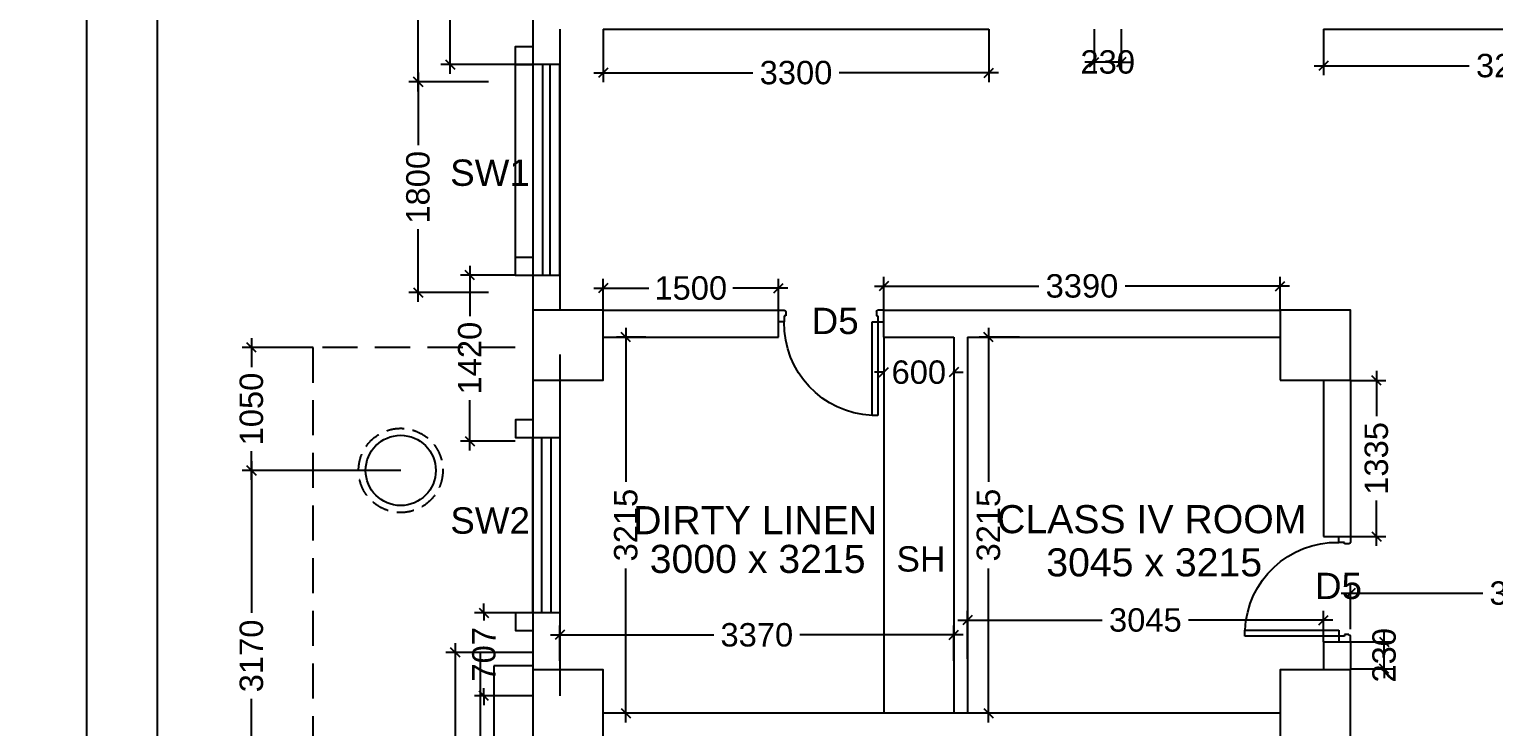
# Model space of a CAD drawing. Extents: x 7897917 to 8423973, y -6487334 to -6173396.
# Drawn here: x 7914618 to 7927140, y -6432919 to -6426959 of the extents above; entities that cross this region are included whole.
import ezdxf
from ezdxf.enums import TextEntityAlignment as Align

# ---------------------------------------------------------------- set-up
doc = ezdxf.new("R2010")
doc.units = 0
doc.header["$LTSCALE"] = 600
doc.header["$MEASUREMENT"] = 0
doc.header["$PDMODE"] = 35
doc.linetypes.add('DASHED', pattern=[0.75, 0.5, -0.25])
doc.linetypes.add('HIDDEN', pattern=[0.375, 0.25, -0.125])
doc.layers.get('0').update_dxf_attribs({"linetype": 'CONTINUOUS'})
doc.layers.get('Defpoints').update_dxf_attribs({"linetype": 'CONTINUOUS'})
for name, color, linetype in [('chajja', 7, 'CONTINUOUS'), ('DIM', 8, 'CONTINUOUS'), ('DOOR', 32, 'CONTINUOUS'), ('Ele Proje.', 7, 'CONTINUOUS'), ('joinery', 7, 'CONTINUOUS'), ('LA-column', 3, 'CONTINUOUS'), ('Room Dim', 1, 'CONTINUOUS'), ('Shleves', 7, 'CONTINUOUS'), ('TEXT', 6, 'CONTINUOUS'), ('Walls', 7, 'CONTINUOUS'), ('WIN', 151, 'CONTINUOUS'), ('Working Dim', 5, 'CONTINUOUS')]:
    doc.layers.add(name, color=color, linetype=linetype)
doc.styles.add('ari', font='arial.ttf')
doc.styles.add('ARIAL', font='arial.ttf')
doc.styles.get("Standard").update_dxf_attribs({"font": 'romans.shx'})
doc.dimstyles.new('int. dim', dxfattribs={"dimtxt": 450, "dimasz": 80, "dimexe": 80, "dimexo": 0, "dimgap": 70, "dimtad": 0, "dimdec": 0, "dimzin": 12, "dimdsep": 46, "dimtxsty": 'ari', "dimblk": 'OBLIQUE', "dimcen": 2, "dimdle": 80, "dimclrd": 256, "dimclre": 256, "dimclrt": 6, "dimadec": 0, "dimazin": 0, "dimtfac": 1, "dimtdec": 0, "dimtix": 1, "dimtmove": 2, "dimatfit": 3, "dimfxl": 1, "dimtolj": 1, "dimtzin": 0, "dimlwd": -1, "dimlwe": -1, "dimarcsym": 0})
doc.dimstyles.new('STANDARD$0', dxfattribs={"dimscale": 0, "dimtxt": 150, "dimasz": 125, "dimexe": 0.75, "dimexo": 1, "dimgap": 25, "dimtad": 1, "dimdec": 0, "dimdsep": 46, "dimtxsty": 'Standard', "dimblk1": 'DOT', "dimblk2": 'DOT', "dimsah": 1, "dimcen": 2.5, "dimclrd": 1, "dimclre": 1, "dimclrt": 3, "dimadec": 0, "dimazin": 0, "dimtfac": 1, "dimtdec": 0, "dimtmove": 0, "dimatfit": 3, "dimldrblk": 'DOT', "dimfxl": 1, "dimtolj": 1, "dimtzin": 0, "dimarcsym": 0})

# ---------------------------------------------------------------- blocks, each defined once
blk = doc.blocks.new('_Oblique')
at = {"color": 0, "linetype": 'ByBlock', "lineweight": -2}
blk.add_line((-0.5, -0.5), (0.5, 0.5), dxfattribs=at)
blk = doc.blocks.new('*D236')
at = {"layer": 'Defpoints', "color": 0, "transparency": 16777216}
for p in [(7918924, -6418434, 0), (7915712, -6454874), (7918774, -6454874, 3)]:
    blk.add_point(p, dxfattribs=at)
at = {"layer": 'DIM', "color": 8, "transparency": 16777216}
for p, q in [((7915712, -6418134), (7915712, -6434961)), ((7918924, -6418434), (7915412, -6418434)), ((7915712, -6455174), (7915712, -6438346)), ((7918774, -6454874), (7915412, -6454874))]:
    blk.add_line(p, q, dxfattribs=at)
at = {"layer": 'DIM', "color": 8, "transparency": 16777216, "xscale": 300, "yscale": 300, "zscale": 300}
for p, rotation in [((7915712, -6418434), 90), ((7915712, -6454874), 270)]:
    blk.add_blockref('_Oblique', p, dxfattribs=dict(at, rotation=rotation))
at = {"layer": 'DIM', "color": 7, "transparency": 16777216, "insert": (7915712, -6436654), "char_height": 750, "attachment_point": 5, "rotation": 90, "style": 'ari'}
blk.add_mtext('\\A1;36.44m', dxfattribs=at)
blk = doc.blocks.new('*D248')
at = {"layer": 'Defpoints', "color": 0, "transparency": 16777216}
for p in [(7918774, -6337015, 5), (7915110, -6454874), (7918924, -6454874, 5)]:
    blk.add_point(p, dxfattribs=at)
at = {"layer": 'DIM', "color": 8, "transparency": 16777216}
for p, q in [((7915110, -6336715), (7915110, -6393996)), ((7918774, -6337015), (7914810, -6337015)), ((7915110, -6455174), (7915110, -6397894)), ((7918924, -6454874), (7914810, -6454874))]:
    blk.add_line(p, q, dxfattribs=at)
at = {"layer": 'DIM', "color": 8, "transparency": 16777216, "xscale": 300, "yscale": 300, "zscale": 300}
for p, rotation in [((7915110, -6337015), 90), ((7915110, -6454874), 270)]:
    blk.add_blockref('_Oblique', p, dxfattribs=dict(at, rotation=rotation))
at = {"layer": 'DIM', "color": 7, "transparency": 16777216, "insert": (7915110, -6395945), "char_height": 750, "attachment_point": 5, "rotation": 90, "style": 'ari'}
blk.add_mtext('\\A1;117.86m', dxfattribs=at)
blk = doc.blocks.new('*D559')
at = {"layer": 'Defpoints', "color": 0, "transparency": 16777216}
for p in [(7925914, -6431778), (7925914, -6432084, -11), (7928914, -6432314, 17)]:
    blk.add_point(p, dxfattribs=at)
at = {"layer": 'Working Dim', "transparency": 16777216}
for p, q in [((7925914, -6432084), (7925914, -6431698)), ((7928914, -6432314), (7928914, -6431698)), ((7925834, -6431778), (7927046, -6431778)), ((7928994, -6431778), (7927782, -6431778))]:
    blk.add_line(p, q, dxfattribs=at)
at = {"layer": 'Working Dim', "transparency": 16777216, "xscale": 80, "yscale": 80, "zscale": 80, "rotation": 180}
blk.add_blockref('_Oblique', (7925914, -6431778), dxfattribs=at)
at = {"layer": 'Working Dim', "transparency": 16777216, "xscale": 80, "yscale": 80, "zscale": 80}
blk.add_blockref('_Oblique', (7928914, -6431778), dxfattribs=at)
at = {"layer": 'Working Dim', "color": 6, "transparency": 16777216, "insert": (7927414, -6431778), "char_height": 200, "attachment_point": 5, "style": 'ari'}
blk.add_mtext('\\A1;3000', dxfattribs=at)
blk = doc.blocks.new('*D1378')
at = {"layer": 'Defpoints', "color": 0, "transparency": 16777216}
for p in [(7916518, -6430729), (7917794, -6430729, -30), (7917794, -6433899)]:
    blk.add_point(p, dxfattribs=at)
at = {"layer": 'Working Dim', "transparency": 16777216}
for p, q in [((7916518, -6430649), (7916518, -6431946)), ((7917794, -6430729), (7916438, -6430729)), ((7916518, -6433979), (7916518, -6432682)), ((7917794, -6433899), (7916438, -6433899))]:
    blk.add_line(p, q, dxfattribs=at)
at = {"layer": 'Working Dim', "transparency": 16777216, "xscale": 80, "yscale": 80, "zscale": 80}
for p, rotation in [((7916518, -6430729), 90), ((7916518, -6433899), 270)]:
    blk.add_blockref('_Oblique', p, dxfattribs=dict(at, rotation=rotation))
at = {"layer": 'Working Dim', "color": 6, "transparency": 16777216, "insert": (7916518, -6432314), "char_height": 200, "attachment_point": 5, "rotation": 90, "style": 'ari'}
blk.add_mtext('\\A1;3170', dxfattribs=at)
blk = doc.blocks.new('*D1379')
at = {"layer": 'Defpoints', "color": 0, "transparency": 16777216}
for p in [(7916518, -6429679), (7917044, -6429679, -26), (7917794, -6430729, -30)]:
    blk.add_point(p, dxfattribs=at)
at = {"layer": 'Working Dim', "transparency": 16777216}
for p, q in [((7917044, -6429679), (7916438, -6429679)), ((7916518, -6429599), (7916518, -6429845)), ((7916518, -6430809), (7916518, -6430563)), ((7917794, -6430729), (7916438, -6430729))]:
    blk.add_line(p, q, dxfattribs=at)
at = {"layer": 'Working Dim', "transparency": 16777216, "xscale": 80, "yscale": 80, "zscale": 80}
for p, rotation in [((7916518, -6429679), 90), ((7916518, -6430729), 270)]:
    blk.add_blockref('_Oblique', p, dxfattribs=dict(at, rotation=rotation))
at = {"layer": 'Working Dim', "color": 6, "transparency": 16777216, "insert": (7916518, -6430204), "char_height": 200, "attachment_point": 5, "rotation": 90, "style": 'ari'}
blk.add_mtext('\\A1;1050', dxfattribs=at)
blk = doc.blocks.new('*D1382')
at = {"layer": 'Defpoints', "color": 0, "transparency": 16777216}
for p in [(7918544, -6425529, 54), (7917942, -6427409), (7918544, -6427409, 67)]:
    blk.add_point(p, dxfattribs=at)
at = {"layer": 'Working Dim', "transparency": 16777216}
for p, q in [((7918544, -6425529), (7917862, -6425529)), ((7917942, -6425449), (7917942, -6426110)), ((7917942, -6427489), (7917942, -6426828)), ((7918544, -6427409), (7917862, -6427409))]:
    blk.add_line(p, q, dxfattribs=at)
at = {"layer": 'Working Dim', "transparency": 16777216, "xscale": 80, "yscale": 80, "zscale": 80}
for p, rotation in [((7917942, -6425529), 90), ((7917942, -6427409), 270)]:
    blk.add_blockref('_Oblique', p, dxfattribs=dict(at, rotation=rotation))
at = {"layer": 'Working Dim', "color": 6, "transparency": 16777216, "insert": (7917942, -6426469), "char_height": 200, "attachment_point": 5, "rotation": 90, "style": 'ari'}
blk.add_mtext('\\A1;1880', dxfattribs=at)
blk = doc.blocks.new('*D1383')
at = {"layer": 'Defpoints', "color": 0, "transparency": 16777216}
for p in [(7918544, -6427409, 59), (7917942, -6429209), (7918544, -6429209, 92)]:
    blk.add_point(p, dxfattribs=at)
at = {"layer": 'Working Dim', "transparency": 16777216}
for p, q in [((7918544, -6427409), (7917862, -6427409)), ((7917942, -6427329), (7917942, -6427950)), ((7917942, -6429289), (7917942, -6428668)), ((7918544, -6429209), (7917862, -6429209))]:
    blk.add_line(p, q, dxfattribs=at)
at = {"layer": 'Working Dim', "transparency": 16777216, "xscale": 80, "yscale": 80, "zscale": 80}
for p, rotation in [((7917942, -6427409), 90), ((7917942, -6429209), 270)]:
    blk.add_blockref('_Oblique', p, dxfattribs=dict(at, rotation=rotation))
at = {"layer": 'Working Dim', "color": 6, "transparency": 16777216, "insert": (7917942, -6428309), "char_height": 200, "attachment_point": 5, "rotation": 90, "style": 'ari'}
blk.add_mtext('\\A1;1800', dxfattribs=at)
blk = doc.blocks.new('*D1647')
at = {"layer": 'Defpoints', "color": 0, "transparency": 16777216}
for p in [(7925684, -6426959), (7928914, -6426959, -1), (7925684, -6427270)]:
    blk.add_point(p, dxfattribs=at)
at = {"layer": 'Working Dim', "transparency": 16777216}
for p, q in [((7925684, -6426959), (7925684, -6427350)), ((7928914, -6426959), (7928914, -6427350)), ((7925604, -6427270), (7926931, -6427270)), ((7928994, -6427270), (7927667, -6427270))]:
    blk.add_line(p, q, dxfattribs=at)
at = {"layer": 'Working Dim', "transparency": 16777216, "xscale": 80, "yscale": 80, "zscale": 80, "rotation": 180}
blk.add_blockref('_Oblique', (7925684, -6427270), dxfattribs=at)
at = {"layer": 'Working Dim', "transparency": 16777216, "xscale": 80, "yscale": 80, "zscale": 80}
blk.add_blockref('_Oblique', (7928914, -6427270), dxfattribs=at)
at = {"layer": 'Working Dim', "color": 6, "transparency": 16777216, "insert": (7927299, -6427270), "char_height": 200, "attachment_point": 5, "style": 'ari'}
blk.add_mtext('\\A1;3230', dxfattribs=at)
blk = doc.blocks.new('*D1824')
at = {"layer": 'Defpoints', "color": 0, "transparency": 16777216}
for p in [(7918924, -6425779, -16), (7918218, -6427259), (7918924, -6427259, -20)]:
    blk.add_point(p, dxfattribs=at)
at = {"layer": 'Working Dim', "transparency": 16777216}
for p, q in [((7918924, -6425779), (7918138, -6425779)), ((7918218, -6425699), (7918218, -6426160)), ((7918218, -6427339), (7918218, -6426878)), ((7918924, -6427259), (7918138, -6427259))]:
    blk.add_line(p, q, dxfattribs=at)
at = {"layer": 'Working Dim', "transparency": 16777216, "xscale": 80, "yscale": 80, "zscale": 80}
for p, rotation in [((7918218, -6425779), 90), ((7918218, -6427259), 270)]:
    blk.add_blockref('_Oblique', p, dxfattribs=dict(at, rotation=rotation))
at = {"layer": 'Working Dim', "color": 6, "transparency": 16777216, "insert": (7918218, -6426519), "char_height": 200, "attachment_point": 5, "rotation": 90, "style": 'ari'}
blk.add_mtext('\\A1;1480', dxfattribs=at)
blk = doc.blocks.new('*D1827')
at = {"layer": 'Defpoints', "color": 0, "transparency": 16777216}
for p in [(7919524, -6426959, 7), (7922824, -6426959, 7), (7922824, -6427330)]:
    blk.add_point(p, dxfattribs=at)
at = {"layer": 'Working Dim', "transparency": 16777216}
for p, q in [((7919524, -6426959), (7919524, -6427410)), ((7922824, -6426959), (7922824, -6427410)), ((7919444, -6427330), (7920806, -6427330)), ((7922904, -6427330), (7921542, -6427330))]:
    blk.add_line(p, q, dxfattribs=at)
at = {"layer": 'Working Dim', "transparency": 16777216, "xscale": 80, "yscale": 80, "zscale": 80, "rotation": 180}
blk.add_blockref('_Oblique', (7919524, -6427330), dxfattribs=at)
at = {"layer": 'Working Dim', "transparency": 16777216, "xscale": 80, "yscale": 80, "zscale": 80}
blk.add_blockref('_Oblique', (7922824, -6427330), dxfattribs=at)
at = {"layer": 'Working Dim', "color": 6, "transparency": 16777216, "insert": (7921174, -6427330), "char_height": 200, "attachment_point": 5, "style": 'ari'}
blk.add_mtext('\\A1;3300', dxfattribs=at)
blk = doc.blocks.new('*D1828')
at = {"layer": 'Defpoints', "color": 0, "transparency": 16777216}
for p in [(7923724, -6426959, 7), (7923954, -6426959, 7), (7923724, -6427239)]:
    blk.add_point(p, dxfattribs=at)
at = {"layer": 'Working Dim', "transparency": 16777216}
for p, q in [((7923724, -6426959), (7923724, -6427319)), ((7923954, -6426959), (7923954, -6427319)), ((7923724, -6427239), (7923644, -6427239)), ((7923954, -6427239), (7923724, -6427239)), ((7923954, -6427239), (7924034, -6427239))]:
    blk.add_line(p, q, dxfattribs=at)
at = {"layer": 'Working Dim', "transparency": 16777216, "xscale": 80, "yscale": 80, "zscale": 80}
blk.add_blockref('_Oblique', (7923724, -6427239), dxfattribs=at)
at = {"layer": 'Working Dim', "transparency": 16777216, "xscale": 80, "yscale": 80, "zscale": 80, "rotation": 180}
blk.add_blockref('_Oblique', (7923954, -6427239), dxfattribs=at)
at = {"layer": 'Working Dim', "color": 6, "transparency": 16777216, "insert": (7923839, -6427239), "char_height": 200, "attachment_point": 5, "style": 'ari'}
blk.add_mtext('\\A1;230', dxfattribs=at)
blk = doc.blocks.new('*D1840')
at = {"layer": 'Defpoints', "color": 0, "transparency": 16777216}
for p in [(7918385, -6429059), (7918774, -6429059), (7918774, -6430479)]:
    blk.add_point(p, dxfattribs=at)
at = {"layer": 'Working Dim', "transparency": 16777216}
for p, q in [((7918774, -6429059), (7918305, -6429059)), ((7918385, -6428979), (7918385, -6429410)), ((7918385, -6430559), (7918385, -6430128)), ((7918774, -6430479), (7918305, -6430479))]:
    blk.add_line(p, q, dxfattribs=at)
at = {"layer": 'Working Dim', "transparency": 16777216, "xscale": 80, "yscale": 80, "zscale": 80}
for p, rotation in [((7918385, -6429059), 90), ((7918385, -6430479), 270)]:
    blk.add_blockref('_Oblique', p, dxfattribs=dict(at, rotation=rotation))
at = {"layer": 'Working Dim', "color": 6, "transparency": 16777216, "insert": (7918385, -6429769), "char_height": 200, "attachment_point": 5, "rotation": 90, "style": 'ari'}
blk.add_mtext('\\A1;1420', dxfattribs=at)
blk = doc.blocks.new('*D1841')
at = {"layer": 'Defpoints', "color": 0, "transparency": 16777216}
for p in [(7925314, -6429153), (7921924, -6429359, 2), (7925314, -6429359, 13)]:
    blk.add_point(p, dxfattribs=at)
at = {"layer": 'Working Dim', "transparency": 16777216}
for p, q in [((7921844, -6429153), (7923251, -6429153)), ((7921924, -6429359), (7921924, -6429073)), ((7925394, -6429153), (7923987, -6429153)), ((7925314, -6429359), (7925314, -6429073))]:
    blk.add_line(p, q, dxfattribs=at)
at = {"layer": 'Working Dim', "transparency": 16777216, "xscale": 80, "yscale": 80, "zscale": 80, "rotation": 180}
blk.add_blockref('_Oblique', (7921924, -6429153), dxfattribs=at)
at = {"layer": 'Working Dim', "transparency": 16777216, "xscale": 80, "yscale": 80, "zscale": 80}
blk.add_blockref('_Oblique', (7925314, -6429153), dxfattribs=at)
at = {"layer": 'Working Dim', "color": 6, "transparency": 16777216, "insert": (7923619, -6429153), "char_height": 200, "attachment_point": 5, "style": 'ari'}
blk.add_mtext('\\A1;3390', dxfattribs=at)
blk = doc.blocks.new('1000')
at = {"layer": 'DOOR'}
for p, q in [((0, -100), (0, 0)), ((0, 0), (50, 0)), ((50, -100), (0, -100)), ((50, 0), (50, -2)), ((63, -49), (50, -49)), ((50, -49), (50, -100)), ((50, -100), (50, -901)), ((100, -100), (50, -100)), ((63, -13), (61, -13)), ((63, -13), (63, -49)), ((100, -901), (100, -100)), ((837, -13), (837, -49)), ((837, -13), (839, -13)), ((837, -49), (850, -49)), ((850, 0), (850, -2)), ((900, 0), (850, 0)), ((850, -49), (850, -100)), ((850, -100), (900, -100)), ((900, -100), (900, 0)), ((50, -901), (100, -901))]:
    blk.add_line(p, q, dxfattribs=at)
for centre, major_axis, start_param, end_param in [((50, -13), (-7.95, 7.95), 3.926991, 5.497787), ((850, -13), (7.95, 7.95), 0.785398, 2.356194)]:
    blk.add_ellipse(centre, major_axis=major_axis, ratio=1, start_param=start_param, end_param=end_param, dxfattribs=at)
at = {"layer": 'DOOR', "color": 145}
blk.add_ellipse((64, -115), major_axis=(-520, 590), ratio=1, start_param=2.464943, end_param=4.009476, dxfattribs=at)
blk = doc.blocks.new('*D1849')
at = {"layer": 'Defpoints', "color": 0, "transparency": 16777216}
for p in [(7922524, -6432135), (7919154, -6432355, 4), (7922524, -6432355, 5)]:
    blk.add_point(p, dxfattribs=at)
at = {"layer": 'Working Dim', "transparency": 16777216}
for p, q in [((7919154, -6432355), (7919154, -6432055)), ((7922524, -6432355), (7922524, -6432055)), ((7919074, -6432135), (7920471, -6432135)), ((7922604, -6432135), (7921207, -6432135))]:
    blk.add_line(p, q, dxfattribs=at)
at = {"layer": 'Working Dim', "transparency": 16777216, "xscale": 80, "yscale": 80, "zscale": 80, "rotation": 180}
blk.add_blockref('_Oblique', (7919154, -6432135), dxfattribs=at)
at = {"layer": 'Working Dim', "transparency": 16777216, "xscale": 80, "yscale": 80, "zscale": 80}
blk.add_blockref('_Oblique', (7922524, -6432135), dxfattribs=at)
at = {"layer": 'Working Dim', "color": 6, "transparency": 16777216, "insert": (7920839, -6432135), "char_height": 200, "attachment_point": 5, "style": 'ari'}
blk.add_mtext('\\A1;3370', dxfattribs=at)
blk = doc.blocks.new('*D1850')
at = {"layer": 'Defpoints', "color": 0, "transparency": 16777216}
for p in [(7919719, -6429589), (7919891, -6429589, 5), (7919891, -6432804, 5)]:
    blk.add_point(p, dxfattribs=at)
at = {"layer": 'Working Dim', "transparency": 16777216}
for p, q in [((7919719, -6429509), (7919719, -6430827)), ((7919891, -6429589), (7919639, -6429589)), ((7919719, -6432884), (7919719, -6431566)), ((7919891, -6432804), (7919639, -6432804))]:
    blk.add_line(p, q, dxfattribs=at)
at = {"layer": 'Working Dim', "transparency": 16777216, "xscale": 80, "yscale": 80, "zscale": 80}
for p, rotation in [((7919719, -6429589), 90), ((7919719, -6432804), 270)]:
    blk.add_blockref('_Oblique', p, dxfattribs=dict(at, rotation=rotation))
at = {"layer": 'Working Dim', "color": 6, "transparency": 16777216, "insert": (7919719, -6431196), "char_height": 200, "attachment_point": 5, "rotation": 90, "style": 'ari'}
blk.add_mtext('\\A1;3215', dxfattribs=at)
blk = doc.blocks.new('*D1851')
at = {"layer": 'Defpoints', "color": 0, "transparency": 16777216}
for p in [(7925684, -6432008), (7925684, -6432194, 5), (7922639, -6432340, 5)]:
    blk.add_point(p, dxfattribs=at)
at = {"layer": 'Working Dim', "transparency": 16777216}
for p, q in [((7922639, -6432340), (7922639, -6431928)), ((7925684, -6432194), (7925684, -6431928)), ((7922559, -6432008), (7923792, -6432008)), ((7925764, -6432008), (7924531, -6432008))]:
    blk.add_line(p, q, dxfattribs=at)
at = {"layer": 'Working Dim', "transparency": 16777216, "xscale": 80, "yscale": 80, "zscale": 80, "rotation": 180}
blk.add_blockref('_Oblique', (7922639, -6432008), dxfattribs=at)
at = {"layer": 'Working Dim', "transparency": 16777216, "xscale": 80, "yscale": 80, "zscale": 80}
blk.add_blockref('_Oblique', (7925684, -6432008), dxfattribs=at)
at = {"layer": 'Working Dim', "color": 6, "transparency": 16777216, "insert": (7924161, -6432008), "char_height": 200, "attachment_point": 5, "style": 'ari'}
blk.add_mtext('\\A1;3045', dxfattribs=at)
blk = doc.blocks.new('*D1852')
at = {"layer": 'Defpoints', "color": 0, "transparency": 16777216}
for p in [(7922820, -6429589), (7923085, -6429589, 5), (7923085, -6432804, 5)]:
    blk.add_point(p, dxfattribs=at)
at = {"layer": 'Working Dim', "transparency": 16777216}
for p, q in [((7922820, -6429509), (7922820, -6430827)), ((7923085, -6429589), (7922740, -6429589)), ((7922820, -6432884), (7922820, -6431566)), ((7923085, -6432804), (7922740, -6432804))]:
    blk.add_line(p, q, dxfattribs=at)
at = {"layer": 'Working Dim', "transparency": 16777216, "xscale": 80, "yscale": 80, "zscale": 80}
for p, rotation in [((7922820, -6429589), 90), ((7922820, -6432804), 270)]:
    blk.add_blockref('_Oblique', p, dxfattribs=dict(at, rotation=rotation))
at = {"layer": 'Working Dim', "color": 6, "transparency": 16777216, "insert": (7922820, -6431196), "char_height": 200, "attachment_point": 5, "rotation": 90, "style": 'ari'}
blk.add_mtext('\\A1;3215', dxfattribs=at)
blk = doc.blocks.new('*D1853')
at = {"layer": 'Defpoints', "color": 0, "transparency": 16777216}
for p in [(7918506, -6431946), (7918924, -6431946), (7918924, -6432654)]:
    blk.add_point(p, dxfattribs=at)
at = {"layer": 'Working Dim', "transparency": 16777216}
for p, q in [((7918924, -6431946), (7918426, -6431946)), ((7918506, -6431946), (7918506, -6431866)), ((7918506, -6431946), (7918506, -6432010)), ((7918924, -6432654), (7918426, -6432654)), ((7918506, -6432654), (7918506, -6432590)), ((7918506, -6432654), (7918506, -6432734))]:
    blk.add_line(p, q, dxfattribs=at)
at = {"layer": 'Working Dim', "transparency": 16777216, "xscale": 80, "yscale": 80, "zscale": 80}
for p, rotation in [((7918506, -6431946), 270), ((7918506, -6432654), 90)]:
    blk.add_blockref('_Oblique', p, dxfattribs=dict(at, rotation=rotation))
at = {"layer": 'Working Dim', "color": 6, "transparency": 16777216, "insert": (7918506, -6432300), "char_height": 200, "attachment_point": 5, "rotation": 90, "style": 'ari'}
blk.add_mtext('\\A1;707', dxfattribs=at)
blk = doc.blocks.new('*D1854')
at = {"layer": 'Defpoints', "color": 0, "transparency": 16777216}
for p in [(7925914, -6429959), (7926137, -6429959), (7925914, -6431294)]:
    blk.add_point(p, dxfattribs=at)
at = {"layer": 'Working Dim', "transparency": 16777216}
for p, q in [((7926137, -6429879), (7926137, -6430266)), ((7925914, -6429959), (7926217, -6429959)), ((7926137, -6431374), (7926137, -6430986)), ((7925914, -6431294), (7926217, -6431294))]:
    blk.add_line(p, q, dxfattribs=at)
at = {"layer": 'Working Dim', "transparency": 16777216, "xscale": 80, "yscale": 80, "zscale": 80}
for p, rotation in [((7926137, -6429959), 90), ((7926137, -6431294), 270)]:
    blk.add_blockref('_Oblique', p, dxfattribs=dict(at, rotation=rotation))
at = {"layer": 'Working Dim', "color": 6, "transparency": 16777216, "insert": (7926137, -6430626), "char_height": 200, "attachment_point": 5, "rotation": 90, "style": 'ari'}
blk.add_mtext('\\A1;1335', dxfattribs=at)
blk = doc.blocks.new('*D1855')
at = {"layer": 'Defpoints', "color": 0, "transparency": 16777216}
for p in [(7925914, -6432194), (7926203, -6432194), (7925914, -6432424)]:
    blk.add_point(p, dxfattribs=at)
at = {"layer": 'Working Dim', "transparency": 16777216}
for p, q in [((7925914, -6432194), (7926283, -6432194)), ((7926203, -6432194), (7926203, -6432114)), ((7926203, -6432424), (7926203, -6432194)), ((7925914, -6432424), (7926283, -6432424)), ((7926203, -6432424), (7926203, -6432504))]:
    blk.add_line(p, q, dxfattribs=at)
at = {"layer": 'Working Dim', "transparency": 16777216, "xscale": 80, "yscale": 80, "zscale": 80}
for p, rotation in [((7926203, -6432194), 270), ((7926203, -6432424), 90)]:
    blk.add_blockref('_Oblique', p, dxfattribs=dict(at, rotation=rotation))
at = {"layer": 'Working Dim', "color": 6, "transparency": 16777216, "insert": (7926203, -6432309), "char_height": 200, "attachment_point": 5, "rotation": 90, "style": 'ari'}
blk.add_mtext('\\A1;230', dxfattribs=at)
blk = doc.blocks.new('*D1868')
at = {"layer": 'Defpoints', "color": 0, "transparency": 16777216}
for p in [(7921024, -6429171), (7919524, -6429359), (7921024, -6429359)]:
    blk.add_point(p, dxfattribs=at)
at = {"layer": 'Working Dim', "transparency": 16777216}
for p, q in [((7919444, -6429171), (7919915, -6429171)), ((7919524, -6429359), (7919524, -6429091)), ((7921104, -6429171), (7920633, -6429171)), ((7921024, -6429359), (7921024, -6429091))]:
    blk.add_line(p, q, dxfattribs=at)
at = {"layer": 'Working Dim', "transparency": 16777216, "xscale": 80, "yscale": 80, "zscale": 80, "rotation": 180}
blk.add_blockref('_Oblique', (7919524, -6429171), dxfattribs=at)
at = {"layer": 'Working Dim', "transparency": 16777216, "xscale": 80, "yscale": 80, "zscale": 80}
blk.add_blockref('_Oblique', (7921024, -6429171), dxfattribs=at)
at = {"layer": 'Working Dim', "color": 6, "transparency": 16777216, "insert": (7920274, -6429171), "char_height": 200, "attachment_point": 5, "style": 'ari'}
blk.add_mtext('\\A1;1500', dxfattribs=at)
blk = doc.blocks.new('*D1869')
at = {"layer": 'Defpoints', "color": 0, "transparency": 16777216}
for p in [(7921924, -6429589), (7922524, -6429589), (7921924, -6429890)]:
    blk.add_point(p, dxfattribs=at)
at = {"layer": 'Working Dim', "transparency": 16777216}
for p, q in [((7921924, -6429589), (7921924, -6429970)), ((7922524, -6429589), (7922524, -6429970)), ((7921924, -6429890), (7921844, -6429890)), ((7921924, -6429890), (7921933, -6429890)), ((7922524, -6429890), (7922515, -6429890)), ((7922524, -6429890), (7922604, -6429890))]:
    blk.add_line(p, q, dxfattribs=at)
at = {"layer": 'Working Dim', "transparency": 16777216, "xscale": 80, "yscale": 80, "zscale": 80}
blk.add_blockref('_Oblique', (7921924, -6429890), dxfattribs=at)
at = {"layer": 'Working Dim', "transparency": 16777216, "xscale": 80, "yscale": 80, "zscale": 80, "rotation": 180}
blk.add_blockref('_Oblique', (7922524, -6429890), dxfattribs=at)
at = {"layer": 'Working Dim', "color": 6, "transparency": 16777216, "insert": (7922224, -6429890), "char_height": 200, "attachment_point": 5, "style": 'ari'}
blk.add_mtext('\\A1;600', dxfattribs=at)
blk = doc.blocks.new('*D1876')
at = {"layer": 'Defpoints', "color": 0, "transparency": 16777216}
for p in [(7918474, -6432284, -10), (7918261, -6434824), (7918474, -6434824, -4)]:
    blk.add_point(p, dxfattribs=at)
at = {"layer": 'Working Dim', "transparency": 16777216}
for p, q in [((7918474, -6432284), (7918181, -6432284)), ((7918261, -6432204), (7918261, -6433184)), ((7918261, -6434904), (7918261, -6433924)), ((7918474, -6434824), (7918181, -6434824))]:
    blk.add_line(p, q, dxfattribs=at)
at = {"layer": 'Working Dim', "transparency": 16777216, "xscale": 80, "yscale": 80, "zscale": 80}
for p, rotation in [((7918261, -6432284), 90), ((7918261, -6434824), 270)]:
    blk.add_blockref('_Oblique', p, dxfattribs=dict(at, rotation=rotation))
at = {"layer": 'Working Dim', "color": 6, "transparency": 16777216, "insert": (7918261, -6433554), "char_height": 200, "attachment_point": 5, "rotation": 90, "style": 'ari'}
blk.add_mtext('\\A1;2540', dxfattribs=at)
blk = doc.blocks.new('A$C02430674')
at = {"layer": 'Shleves', "color": 10, "style": 'ARIAL'}
blk.add_text('SH', height=720, dxfattribs=at).set_placement((-753, 322, -97))

msp = doc.modelspace()

# ---------------------------------------------------------------- linework, layer by layer
at = {"layer": 'chajja', "color": 8}
msp.add_line((7918773.907, -6427258.981, -17.794), (7918773.907, -6429058.981, -17.794), dxfattribs=at)
at = {"layer": 'chajja', "color": 8, "linetype": 'DASHED'}
for p, q in [((7917043.978, -6429678.754, -802.057), (7917043.978, -6444458.874, -18.158)), ((7918773.997, -6429678.754, -97.077), (7917043.978, -6429678.754, -97.077))]:
    msp.add_line(p, q, dxfattribs=at)
at = {"layer": 'Ele Proje.', "color": 1}
for p, q in [((7918923.997, -6432283.79, 17.794), (7918473.997, -6432283.79, 17.794)), ((7918473.997, -6432283.79, 17.794), (7918474.009, -6434823.643, 24.401)), ((7918923.997, -6432398.79, 17.794), (7918588.998, -6432398.79, 17.794)), ((7918588.998, -6432398.79, 17.794), (7918589.008, -6434708.642, 24.401))]:
    msp.add_line(p, q, dxfattribs=at)
at = {"layer": 'Ele Proje.'}
for points, elevation in [([(7918923.907, -6427108.981), (7918773.907, -6427108.981), (7918773.907, -6427258.981), (7918923.907, -6427258.981)], -17.794), ([(7918923.907, -6428908.681), (7918773.907, -6428908.681), (7918773.907, -6429058.681), (7918923.907, -6429058.681)], -0.069), ([(7918924.087, -6430296.378), (7918774.087, -6430296.378), (7918774.087, -6430446.378), (7918924.087, -6430446.378)], 2.39), ([(7918924.087, -6431946.378), (7918774.087, -6431946.378), (7918774.087, -6432096.378), (7918924.087, -6432096.378)], 2.39)]:
    msp.add_lwpolyline(points, dxfattribs=dict(at, elevation=elevation))
at = {"layer": 'LA-column', "color": 2, "flags": 128}
for points in [[(7918923.907, -6429958.752), (7919523.907, -6429958.752), (7919523.907, -6429358.752), (7918923.907, -6429358.752)], [(7925313.907, -6429958.752), (7925913.907, -6429958.752), (7925913.907, -6429358.752), (7925313.907, -6429358.752)], [(7918923.907, -6433033.752), (7919523.907, -6433033.752), (7919523.907, -6432433.752), (7918923.907, -6432433.752)], [(7925313.907, -6433033.752), (7925913.907, -6433033.752), (7925913.907, -6432433.752), (7925313.907, -6432433.752)]]:
    msp.add_lwpolyline(points, close=True, dxfattribs=at)
at = {"layer": 'Walls'}
for p, q in [((7918923.907, -6418433.761, -17.794), (7918923.907, -6429358.854, -17.794)), ((7925684.037, -6426958.951), (7928913.902, -6426958.951)), ((7919523.907, -6429358.759, 2.39), (7921023.907, -6429358.759, 2.39)), ((7921923.907, -6429358.759, 2.39), (7925314.044, -6429358.759, 2.39)), ((7919523.907, -6429588.759, 2.39), (7921023.907, -6429588.759, 2.39)), ((7921923.907, -6429588.759, 2.39), (7922523.907, -6429588.759, 2.39)), ((7922638.907, -6429588.759, 2.39), (7925314.044, -6429588.759, 2.39)), ((7918924.087, -6429738.86, 2.39), (7918924.087, -6432653.946, 2.39)), ((7919154.087, -6429738.86, 2.39), (7919154.087, -6432653.946, 2.39)), ((7925684.188, -6429958.752, 2.39), (7925684.189, -6431293.773, 2.39)), ((7925914.044, -6429958.752, 2.39), (7925914.043, -6431293.773, 2.39)), ((7925684.041, -6432193.773, 2.39), (7925684.041, -6432423.77, 2.39)), ((7925914.191, -6432193.773, 2.39), (7925914.191, -6432423.77, 2.39))]:
    msp.add_line(p, q, dxfattribs=at)
at = {"layer": 'Walls', "linetype": 'Continuous'}
for p, q in [((7919523.907, -6426958.842), (7922823.907, -6426958.842)), ((7921923.907, -6429588.753, 2.39), (7921923.907, -6429358.753, 2.39)), ((7921923.907, -6429588.678, 2.39), (7921923.907, -6432803.884, 2.39)), ((7922523.907, -6429588.678, 2.39), (7922523.907, -6432803.884, 2.39)), ((7922638.907, -6429588.678, 2.39), (7922638.907, -6432803.885, 2.39)), ((7925684.116, -6431293.773, 2.39), (7925914.116, -6431293.773, 2.39)), ((7925684.041, -6432193.773, 2.39), (7925914.041, -6432193.773, 2.39)), ((7925314.134, -6432803.961, 2.39), (7919523.997, -6432803.894, 2.39))]:
    msp.add_line(p, q, dxfattribs=at)
at = {"layer": 'Walls', "elevation": -17.794}
msp.add_lwpolyline([(7919153.907, -6426958.862), (7919153.907, -6429358.854)], dxfattribs=at)
at = {"layer": 'Walls', "linetype": 'Continuous', "elevation": 2.39}
msp.add_lwpolyline([(7921023.907, -6429588.678), (7921023.907, -6429358.678)], dxfattribs=at)
at = {"layer": 'WIN', "linetype": 'Continuous'}
for points, elevation in [([(7918923.907, -6427258.981), (7918923.907, -6429058.981), (7919153.907, -6429058.981), (7919153.907, -6427258.981)], -17.794), ([(7919005.248, -6427258.981), (7919005.248, -6429058.981), (7919072.566, -6429058.981), (7919072.566, -6427258.981)], -17.794), ([(7918924.087, -6430446.378), (7919154.087, -6430446.378), (7919154.087, -6431946.378), (7918924.087, -6431946.378)], 2.39), ([(7919001.087, -6430446.378), (7919077.087, -6430446.378), (7919077.087, -6431946.378), (7919001.087, -6431946.378)], 2.39)]:
    msp.add_lwpolyline(points, close=True, dxfattribs=dict(at, elevation=elevation))
at = {"layer": 'Working Dim', "color": 8, "linetype": 'HIDDEN'}
msp.add_circle((7917793.978, -6430728.757, -109.117), 360, dxfattribs=at)
at = {"layer": 'Working Dim', "color": 3, "linetype": 'Continuous'}
msp.add_circle((7917793.978, -6430728.757, -109.117), 300, dxfattribs=at)

# ---------------------------------------------------------------- block references
at = {"layer": 'DOOR', "linetype": 'Continuous', "xscale": -1}
for p, rotation in [((7921923.902, -6429358.753, 2.39), 359.9999871933953), ((7925914.041, -6432193.768, 2.39), 269.9999871933953)]:
    msp.add_blockref('1000', p, dxfattribs=dict(at, rotation=rotation))
at = {"layer": 'Shleves', "color": 10, "xscale": 0.3000000044703484, "yscale": 0.3000000044703484, "zscale": 0.3000000044703484}
msp.add_blockref('A$C02430674', (7922258.376, -6431689.543, 2.39), dxfattribs=at)

# ---------------------------------------------------------------- texts
at = {"layer": 'joinery', "style": 'ari'}
for s, p in [('SW1', (7918557.404, -6428296.677, -17.794)), ('D5', (7921508.9, -6429563.467, 2.39)), ('SW2', (7918558.638, -6431269.185, 2.39)), ('D5', (7925812.749, -6431828.079, 2.39))]:
    msp.add_text(s, height=225, dxfattribs=at).set_placement(p, align=Align.CENTER)
at = {"layer": 'Room Dim', "style": 'ari'}
for s, p in [('3000 x 3215', (7920845.866, -6431604.751, 2.39)), ('3045 x 3215', (7924236.579, -6431634.186, 2.39))]:
    msp.add_text(s, height=240, dxfattribs=at).set_placement(p, align=Align.CENTER)
at = {"layer": 'TEXT', "color": 7, "style": 'ari'}
for s, p in [('DIRTY LINEN', (7920824.911, -6431274.142, 2.39)), ('CLASS IV ROOM', (7924215.624, -6431265.142, 2.39))]:
    msp.add_text(s, height=240, dxfattribs=at).set_placement(p, align=Align.CENTER)

# ---------------------------------------------------------------- dimensions: what is measured, and where the dimension line sits
at = {"layer": 'DIM'}
for base, p1, p2, picture, middle in [((7915110.265, -6454873.885), (7918773.907, -6337015.366, 5.131), (7918923.82, -6454873.885, 5.131), '*D248', (7915110.265, -6395944.625)), ((7915712.298, -6454873.916, -2.749), (7918923.907, -6418433.825, -2.39), (7918774.175, -6454873.916), '*D236', (7915712.298, -6436653.87, -2.749))]:
    dim = msp.add_linear_dim(base=base, p1=p1, p2=p2, angle=90, dimstyle='STANDARD$0', override={"dimscale": 1, "dimtxt": 750, "dimasz": 300, "dimexe": 300, "dimexo": 0, "dimgap": 1, "dimtad": 0, "dimdec": 2, "dimlfac": 0.001, "dimzin": 0, "dimpost": 'm', "dimtxsty": 'ari', "dimblk1": 'Oblique', "dimblk2": 'Oblique', "dimcen": 0, "dimdle": 300, "dimclrd": 8, "dimclre": 8, "dimclrt": 7, "dimadec": 2, "dimtdec": 2, "dimtmove": 2, "dimfxl": 0.75, "dimfrac": 1, "dimlwd": 65535, "dimlwe": 65535}, dxfattribs=at)
    dim.commit()
    dim.dimension.update_dxf_attribs({"geometry": picture, "text_midpoint": middle})
at = {"layer": 'Working Dim'}
for base, p1, p2, angle, override, picture, middle in [((7917942.185, -6427408.995, -97.077), (7918543.978, -6425528.587, -43.344), (7918543.998, -6427408.995, -30.029), 90, {"dimtxt": 200, "dimarcsym": 1}, '*D1382', (7917942.185, -6426468.791, -97.077)), ((7918218.348, -6427258.981, -2.39), (7918923.907, -6425779.338, -18.742), (7918923.907, -6427258.981, -22.786), 270, {"dimtxt": 200}, '*D1824', (7918218.348, -6426519.16, -2.39)), ((7925684.037, -6427270.499), (7928914.045, -6426958.688, -1.128), (7925684.037, -6426958.951), 180, {"dimtxt": 200, "dimarcsym": 1}, '*D1647', (7927299.041, -6427270.499)), ((7917942.185, -6429208.996, -97.077), (7918543.998, -6427408.996, -38.137), (7918543.998, -6429208.996, -5.131), 90, {"dimtxt": 200, "dimarcsym": 1}, '*D1383', (7917942.185, -6428308.996, -97.077)), ((7919718.584, -6429588.759, 2.39), (7919890.827, -6432803.899, 7.521), (7919890.827, -6429588.759, 7.521), 90, {"dimtxt": 200}, '*D1850', (7919718.584, -6431196.329, 2.39)), ((7922819.988, -6429588.759, 2.39), (7923084.563, -6432803.935, 7.521), (7923084.563, -6429588.759, 7.521), 90, {"dimtxt": 200}, '*D1852', (7922819.988, -6431196.347, 2.39)), ((7916517.866, -6429678.754, -70.637), (7917793.978, -6430728.757, -100.545), (7917043.978, -6429678.754, -97.077), 90, {"dimtxt": 200, "dimarcsym": 1}, '*D1379', (7916517.866, -6430203.756, -70.637)), ((7926137.39, -6429958.752, 2.39), (7925914.043, -6431293.773, 2.39), (7925914.044, -6429958.752, 2.39), 90, {"dimtxt": 200}, '*D1854', (7926137.39, -6430626.263, 2.39)), ((7916517.866, -6430728.757, -70.637), (7917793.978, -6433898.814, -70.637), (7917793.978, -6430728.757, -100.545), 90, {"dimtxt": 200, "dimarcsym": 1}, '*D1378', (7916517.866, -6432313.786, -70.637)), ((7925914.023, -6431777.62), (7928914.005, -6432314.031, 16.738), (7925914.023, -6432084.035, -11.269), 180, {"dimtxt": 200}, '*D559', (7927414.014, -6431777.62)), ((7918505.831, -6431946.378, 2.39), (7918923.997, -6432653.797, 2.39), (7918924.087, -6431946.378, 2.39), 90, {"dimtxt": 200}, '*D1853', (7918505.831, -6432300.087, 2.39)), ((7926203.007, -6432193.773, 2.39), (7925914.191, -6432423.77, 2.39), (7925914.191, -6432193.773, 2.39), 90, {"dimtxt": 200}, '*D1855', (7926203.007, -6432308.772, 2.39)), ((7918261.024, -6434823.643, 28.15), (7918473.997, -6432283.79, 17.794), (7918474.009, -6434823.643, 24.401), 270, {"dimtxt": 200, "dimarcsym": 1}, '*D1876', (7918261.024, -6433553.717, 28.15))]:
    dim = msp.add_linear_dim(base=base, p1=p1, p2=p2, angle=angle, dimstyle='int. dim', override=override, dxfattribs=at)
    dim.commit()
    dim.dimension.update_dxf_attribs({"geometry": picture, "text_midpoint": middle})
for base, p1, p2, override, picture, middle in [((7922823.907, -6427330.076), (7919523.907, -6426958.842, 7.223), (7922823.907, -6426958.842, 7.223), {"dimtxt": 200}, '*D1827', (7921173.907, -6427330.076)), ((7923723.907, -6427238.685), (7923953.907, -6426958.762, 7.223), (7923723.907, -6426958.762, 7.223), {"dimtxt": 200}, '*D1828', (7923838.907, -6427238.685)), ((7921023.907, -6429171.474, 2.39), (7919523.907, -6429358.759, 2.39), (7921023.907, -6429358.678, 2.39), {"dimtxt": 200, "dimarcsym": 1}, '*D1868', (7920273.907, -6429171.474, 2.39)), ((7925314.042, -6429153.134), (7921923.907, -6429358.753, 2.39), (7925314.042, -6429358.798, 12.874), {"dimtxt": 200}, '*D1841', (7923618.975, -6429153.134)), ((7921923.907, -6429890.133, 2.39), (7922523.907, -6429588.759, 2.39), (7921923.907, -6429588.753, 2.39), {"dimtxt": 200, "dimarcsym": 1}, '*D1869', (7922223.907, -6429890.133, 2.39)), ((7925684.041, -6432008.495, 2.39), (7922638.907, -6432340.34, 7.521), (7925684.041, -6432193.773, 7.521), {"dimtxt": 200}, '*D1851', (7924161.474, -6432008.495, 2.39)), ((7922523.907, -6432135.282, 2.39), (7919154.087, -6432354.899, 6.498), (7922523.907, -6432354.899, 7.521), {"dimtxt": 200}, '*D1849', (7920838.997, -6432135.282, 2.39))]:
    dim = msp.add_linear_dim(base=base, p1=p1, p2=p2, dimstyle='int. dim', override=override, dxfattribs=at)
    dim.commit()
    dim.dimension.update_dxf_attribs({"geometry": picture, "text_midpoint": middle})
dim = msp.add_linear_dim(base=(7918385.069, -6429058.681, 15.404), p1=(7918773.817, -6430479.203, 15.404), p2=(7918773.818, -6429058.681, 15.404), angle=90, text='1420', dimstyle='int. dim', override={"dimtxt": 200}, dxfattribs=at)
dim.commit()
dim.dimension.update_dxf_attribs({"geometry": '*D1840', "text_midpoint": (7918385.069, -6429768.942, 15.404)})

doc.saveas('drawing.dxf')
